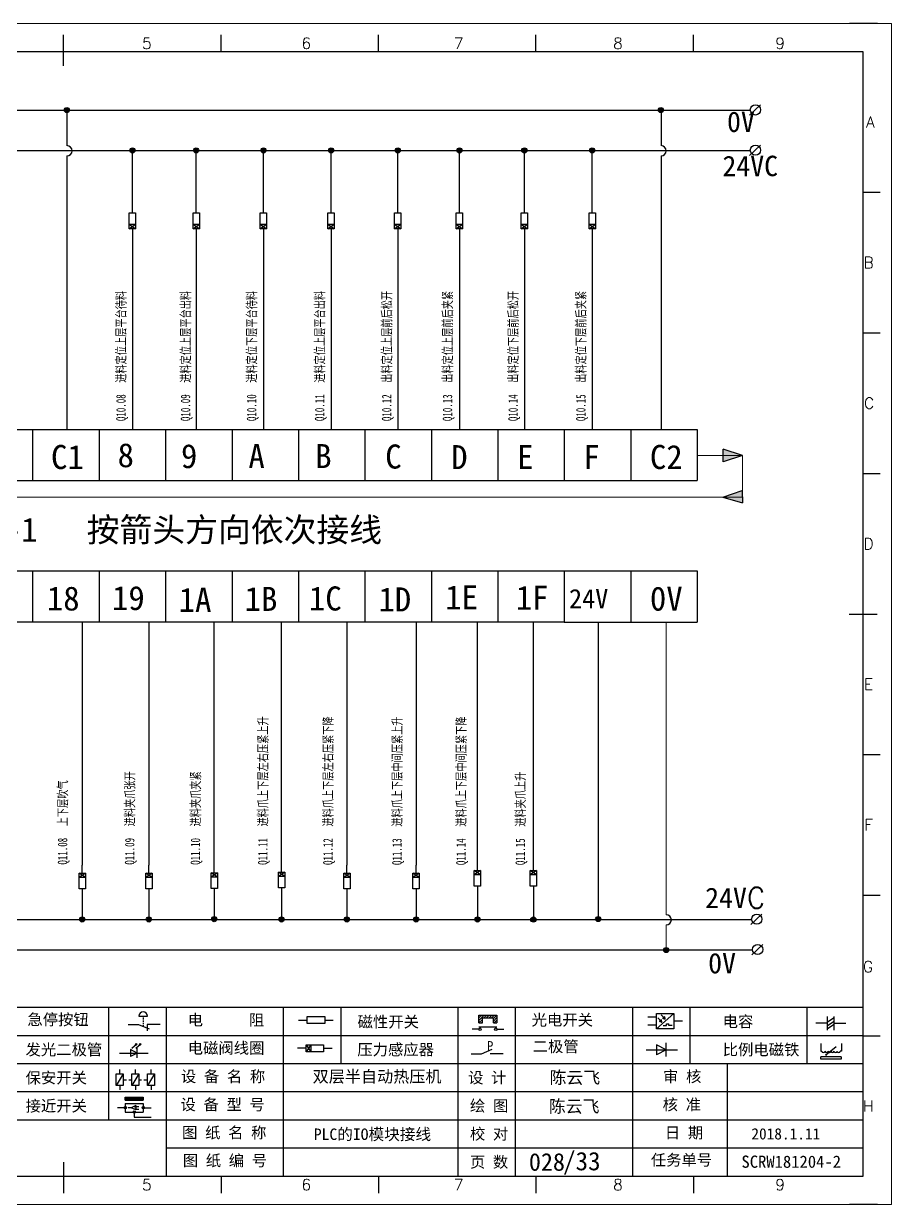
# Model space of a CAD drawing. Extents: x 38255 to 47052, y -6758 to -3353.
# Drawn here: x 39302.5 to 39472.2, y -5659.3 to -5428.3 of the extents above; entities that cross this region are included whole.
import ezdxf
from ezdxf.enums import TextEntityAlignment as Align

# ---------------------------------------------------------------- set-up
doc = ezdxf.new("R2010")
doc.units = 0
doc.header["$MEASUREMENT"] = 0
doc.layers.add('AE_BOR', color=1, linetype='Continuous')
doc.layers.add('电气图内容', color=7, linetype='Continuous')
doc.layers.add('frame', color=7, linetype='Continuous', lineweight=15)
doc.styles.add('WD', font='romans.shx', dxfattribs={"bigfont": 'gbcbig.shx'})
doc.styles.add('宋', font='', dxfattribs={"width": 0.7})
doc.styles.add('工程字', font='')
doc.styles.add('样式 0', font='')
doc.styles.add('汉字', font='')
doc.styles.get('宋').set_extended_font_data('SimSun')
doc.styles.get('工程字').set_extended_font_data('SimSun')
doc.styles.get('样式 0').set_extended_font_data('KaiTi_GB2312')
doc.styles.get('汉字').set_extended_font_data('新宋体')

# ---------------------------------------------------------------- blocks, each defined once
blk = doc.blocks.new('电磁阀线圈')
at = {"linetype": 'ByBlock'}
for p, q in [((-1854.61, -796.54), (-1856.17, -796.54)), ((-1854.61, -795.92), (-1853.75, -797.16)), ((-1853.75, -795.92), (-1854.61, -797.16)), ((-1853.75, -795.92), (-1853.75, -797.16)), ((-1851.53, -796.54), (-1849.97, -796.54))]:
    blk.add_line(p, q, dxfattribs=at)
blk.add_lwpolyline([(-1854.61, -795.92), (-1851.53, -795.92), (-1851.53, -797.16), (-1854.61, -797.16)], close=True, dxfattribs=at)
blk = doc.blocks.new('磁性开关')
at = {"linetype": 'ByBlock'}
h = blk.add_hatch(dxfattribs=at)
h.set_pattern_fill('ANSI31', color=256, scale=0.1, style=0)
h.set_pattern_definition([(45, (0, 0), (-0.224506403, 0.224506403), [])])
h.paths.add_polyline_path([(-1910.88, -776.69), (-1910.88, -775.29), (-1907.69, -775.29), (-1907.69, -776.69), (-1908.31, -776.69), (-1908.31, -775.79), (-1910.25, -775.79), (-1910.25, -776.69)])
for p, q in [((-1910.88, -776.69), (-1910.88, -775.29)), ((-1910.88, -775.29), (-1907.69, -775.29)), ((-1910.88, -776.69), (-1910.25, -776.69)), ((-1910.25, -776.69), (-1910.25, -775.79)), ((-1910.25, -775.79), (-1908.31, -775.79)), ((-1908.31, -776.69), (-1908.31, -775.79)), ((-1908.31, -776.69), (-1907.69, -776.69)), ((-1907.69, -775.29), (-1907.69, -776.69)), ((-1910.91, -777.81), (-1912.09, -777.81)), ((-1910.88, -777.39), (-1907.69, -777.39)), ((-1907.66, -777.81), (-1906.48, -777.81))]:
    blk.add_line(p, q, dxfattribs=at)
for centre in [(-1910.68, -777.81), (-1907.88, -777.81)]:
    blk.add_circle(centre, 0.225, dxfattribs=at)
blk = doc.blocks.new('光电开关')
at = {"linetype": 'ByBlock'}
h = blk.add_hatch(dxfattribs=at)
h.set_pattern_fill('ANSI31', color=256, scale=0.01, style=0)
h.set_pattern_definition([(45, (0.172267, 0), (-0.0224506403, 0.0224506403), [])])
h.paths.add_polyline_path([(-1882.44, -776.34), (-1882.5, -775.91), (-1882.68, -776.07)])
h.paths.add_polyline_path([(-1882.86, -776.23), (-1882.44, -776.34), (-1882.68, -776.07)])
h.paths.add_polyline_path([(-1883.05, -776.88), (-1883.11, -776.45), (-1883.29, -776.61)])
h.paths.add_polyline_path([(-1883.47, -776.77), (-1883.05, -776.88), (-1883.29, -776.61)])
for p, q in [((-1884.01, -775.96), (-1885.56, -775.96)), ((-1880.91, -775.3), (-1884.01, -778.05)), ((-1883.75, -776.09), (-1883.05, -776.88)), ((-1883.11, -776.45), (-1883.47, -776.77)), ((-1883.05, -776.88), (-1883.47, -776.77)), ((-1883.14, -775.55), (-1882.44, -776.34)), ((-1883.05, -776.88), (-1883.11, -776.45)), ((-1882.5, -775.91), (-1882.86, -776.23)), ((-1882.44, -776.34), (-1882.86, -776.23)), ((-1882.44, -776.34), (-1882.5, -775.91)), ((-1879.37, -776.67), (-1880.91, -776.67)), ((-1884.01, -777.39), (-1885.56, -777.39)), ((-1882.78, -777.47), (-1882.23, -777.47)), ((-1882.23, -777.47), (-1882.23, -777.14)), ((-1882.23, -777.14), (-1881.78, -777.14)), ((-1881.78, -777.47), (-1881.78, -777.14)), ((-1881.23, -777.47), (-1881.78, -777.47))]:
    blk.add_line(p, q, dxfattribs=at)
blk.add_lwpolyline([(-1884.01, -775.3), (-1880.91, -775.3), (-1880.91, -778.05), (-1884.01, -778.05)], close=True, dxfattribs=at)
blk = doc.blocks.new('压力感应器')
at = {"linetype": 'ByBlock'}
for p, q in [((-1815.59, -777.73), (-1813.71, -776.93)), ((-1817.44, -777.73), (-1815.59, -777.73)), ((-1811.78, -777.73), (-1814.05, -777.73))]:
    blk.add_line(p, q, dxfattribs=at)
at = {"linetype": 'ByBlock', "insert": (-1814.65, -775.48), "char_height": 1.68, "width": 1.2242, "attachment_point": 1}
blk.add_mtext('{\\fNSimSun|b0|i0|c134|p49;P}', dxfattribs=at)
blk = doc.blocks.new('二极管')
at = {"linetype": 'ByBlock'}
for p, q in [((-1787.52, -776.77), (-1781.92, -776.77)), ((-1783.97, -776.77), (-1785.69, -775.9)), ((-1785.69, -775.9), (-1785.69, -777.65)), ((-1783.97, -776.77), (-1785.69, -777.65)), ((-1783.97, -777.99), (-1783.97, -775.56))]:
    blk.add_line(p, q, dxfattribs=at)
blk = doc.blocks.new('电容')
at = {"linetype": 'ByBlock'}
for p, q in [((-1756.08, -782.99), (-1756.08, -780.56)), ((-1754.86, -780.79), (-1756.08, -781.55)), ((-1754.86, -782.99), (-1754.86, -780.56)), ((-1756.08, -781.77), (-1758.13, -781.77)), ((-1754.86, -781.44), (-1756.08, -782.2)), ((-1754.86, -781.99), (-1756.08, -782.75)), ((-1754.86, -781.77), (-1752.81, -781.77))]:
    blk.add_line(p, q, dxfattribs=at)
blk = doc.blocks.new('发光二极管')
at = {"linetype": 'ByBlock'}
for p, q in [((-1755.78, -785.92), (-1754.89, -785.14)), ((-1754.89, -785.14), (-1755.2, -785.22)), ((-1755.2, -785.22), (-1755.01, -785.43)), ((-1755.08, -785.92), (-1754.18, -785.14)), ((-1754.89, -785.14), (-1755.01, -785.43)), ((-1754.18, -785.14), (-1754.49, -785.22)), ((-1754.49, -785.22), (-1754.31, -785.43)), ((-1754.18, -785.14), (-1754.31, -785.43)), ((-1758.01, -786.77), (-1752.89, -786.77)), ((-1754.84, -786.77), (-1756.04, -786.16)), ((-1756.04, -786.16), (-1756.04, -787.39)), ((-1754.84, -786.77), (-1756.04, -787.39)), ((-1754.84, -787.63), (-1754.84, -785.92))]:
    blk.add_line(p, q, dxfattribs=at)
blk = doc.blocks.new('比例电磁阀')
at = {"linetype": 'ByBlock'}
for p, q in [((-1757.26, -775.38), (-1757.26, -776.71)), ((-1757.26, -776.71), (-1757.05, -776.71)), ((-1754.5, -775.98), (-1756.35, -777.44)), ((-1753.58, -776.71), (-1753.8, -776.71)), ((-1753.58, -775.38), (-1753.58, -776.71)), ((-1753.6, -777.73), (-1757.25, -777.73)), ((-1757.25, -778.13), (-1757.25, -777.73)), ((-1753.6, -778.13), (-1757.25, -778.13)), ((-1756.35, -777.44), (-1756.25, -777.25)), ((-1756.35, -777.44), (-1756.15, -777.38)), ((-1756.15, -777.38), (-1756.25, -777.25)), ((-1753.6, -777.73), (-1753.6, -778.13))]:
    blk.add_line(p, q, dxfattribs=at)
for centre in [(-1756.78, -776.71), (-1756.24, -776.71), (-1755.7, -776.71), (-1755.15, -776.71), (-1754.61, -776.71), (-1754.07, -776.71)]:
    blk.add_arc(centre, 0.271, 180, 0, dxfattribs=at)
blk = doc.blocks.new('保安开关')
at = {"linetype": 'ByBlock'}
for p, q in [((-1757.33, -790.79), (-1758.6, -792.81)), ((-1757.96, -790.79), (-1757.96, -789.97)), ((-1754.54, -790.79), (-1755.81, -792.81)), ((-1755.17, -790.79), (-1755.17, -789.97)), ((-1751.75, -790.79), (-1753.02, -792.81)), ((-1752.39, -790.79), (-1752.39, -789.97)), ((-1757.96, -792.81), (-1757.96, -793.62)), ((-1757.33, -791.8), (-1756.72, -791.8)), ((-1756.35, -791.8), (-1755.89, -791.8)), ((-1755.17, -792.81), (-1755.17, -793.62)), ((-1754.52, -791.8), (-1754.06, -791.8)), ((-1753.69, -791.8), (-1753.08, -791.8)), ((-1752.39, -792.81), (-1752.39, -793.62))]:
    blk.add_line(p, q, dxfattribs=at)
for points in [[(-1758.6, -790.79), (-1757.33, -790.79), (-1757.33, -792.81), (-1758.6, -792.81)], [(-1755.81, -790.79), (-1754.54, -790.79), (-1754.54, -792.81), (-1755.81, -792.81)], [(-1753.02, -790.79), (-1751.75, -790.79), (-1751.75, -792.81), (-1753.02, -792.81)]]:
    blk.add_lwpolyline(points, close=True, dxfattribs=at)
blk = doc.blocks.new('接近开关')
at = {"linetype": 'ByBlock'}
h = blk.add_hatch(dxfattribs=at)
h.set_pattern_fill('ANSI31', color=256, scale=0.01, style=0)
h.set_pattern_definition([(45, (-89.131516, -30.795668), (-0.0224506403, 0.0224506403), [])])
h.paths.add_polyline_path([(-1516.96, -1123.35), (-1516.96, -1122.85), (-1513.76, -1122.85), (-1513.76, -1123.35)])
for p, q in [((-1516.96, -1123.35), (-1516.96, -1122.85)), ((-1516.96, -1122.85), (-1513.76, -1122.85)), ((-1516.96, -1123.35), (-1513.76, -1123.35)), ((-1513.76, -1122.85), (-1513.76, -1123.35)), ((-1517.18, -1124.71), (-1518.36, -1124.71)), ((-1516.96, -1123.95), (-1513.76, -1123.95)), ((-1516.96, -1123.95), (-1516.96, -1125.47)), ((-1516.96, -1125.47), (-1513.76, -1125.47)), ((-1515.91, -1124.71), (-1516.45, -1124.71)), ((-1515.11, -1124.31), (-1515.91, -1124.71)), ((-1515.11, -1125.11), (-1515.91, -1124.71)), ((-1515.33, -1124.53), (-1515.17, -1124.53)), ((-1515.33, -1124.88), (-1515.17, -1124.88)), ((-1515.25, -1124.45), (-1515.25, -1124.61)), ((-1515.11, -1124.31), (-1515.11, -1125.11)), ((-1515.11, -1124.48), (-1514.58, -1124.48)), ((-1515.11, -1124.94), (-1514.58, -1124.94)), ((-1513.76, -1123.95), (-1513.76, -1125.47)), ((-1513.54, -1124.71), (-1512.36, -1124.71)), ((-1515.36, -1125.69), (-1515.36, -1126.36)), ((-1515.36, -1126.36), (-1512.36, -1126.36))]:
    blk.add_line(p, q, dxfattribs=at)
for centre in [(-1516.96, -1124.71), (-1515.36, -1125.47), (-1513.76, -1124.71)]:
    blk.add_circle(centre, 0.225, dxfattribs=at)
blk = doc.blocks.new('电阻')
at = {"linetype": 'ByBlock'}
for p, q in [((-3.09, 0), (-1.57, 0)), ((1.57, 0), (3.09, 0))]:
    blk.add_line(p, q, dxfattribs=at)
blk.add_lwpolyline([(-1.57, 0.63), (1.57, 0.63), (1.57, -0.63), (-1.57, -0.63)], close=True, dxfattribs=at)
blk = doc.blocks.new('急停按钮')
at = {"linetype": 'ByBlock'}
for p, q in [((-1.86, 0), (0, 0)), ((0, 0), (1.88, -0.81)), ((0.06, 1.45), (1.61, 1.45)), ((0.83, 1.45), (0.83, 1.24)), ((0.83, 1.07), (0.83, 0.85)), ((0.83, 0.68), (0.83, 0.47)), ((0.83, 0.29), (0.83, 0.08)), ((3.81, 0), (1.54, 0)), ((1.54, 0), (1.54, -1.15)), ((0.83, -0.09), (0.83, -0.24))]:
    blk.add_line(p, q, dxfattribs=at)
blk.add_arc((0.83, 1.45), 0.774, 0, 180)
blk = doc.blocks.new('电控横A4')
for p, q in [((292, -5), (5, -5)), ((292, -205), (292, -5)), ((10.03, -205), (289.53, -205)), ((130.8, -205), (190.75, -205)), ((190.75, -205), (259.54, -205))]:
    blk.add_line(p, q)
at = {"linetype": 'ByBlock'}
for p, q in [((292, -175), (5, -175)), ((292, -180), (5, -180)), ((292, -185), (5, -185)), ((292, -190), (5, -190)), ((292, -195), (5, -195)), ((292, -200), (168.03, -200))]:
    blk.add_line(p, q, dxfattribs=at)
at = {"color": 0, "lineweight": -2}
for p, q in [((157.79, -175), (157.79, -195)), ((168.03, -175), (168.03, -204.92)), ((188.84, -175), (188.84, -185)), ((199.08, -175), (199.08, -185)), ((219.89, -175), (219.89, -185)), ((230.12, -175), (230.12, -185)), ((250.93, -175), (250.93, -185)), ((261.17, -175), (261.17, -185)), ((281.98, -175), (281.98, -185)), ((188.84, -185), (188.84, -204.92)), ((219.89, -185), (219.89, -205)), ((230.12, -185), (230.12, -205)), ((250.93, -185), (250.93, -205)), ((267.79, -185), (267.79, -205))]:
    blk.add_line(p, q, dxfattribs=at)
at = {"color": 0, "ltscale": 2}
for p, q in [((292, -205), (292, -183.55)), ((259.54, -205), (289.53, -205)), ((259.54, -205), (292, -205))]:
    blk.add_line(p, q, dxfattribs=at)
at = {"layer": 'AE_BOR', "color": 1, "lineweight": 15}
for p, q in [((0, 0), (297, 0)), ((297, 0), (297, -210)), ((297, -210), (0, -210))]:
    blk.add_line(p, q, dxfattribs=at)
at = {"layer": 'AE_BOR'}
for p, q in [((149.78, -5), (149.78, -2)), ((177.78, -5), (177.78, -2)), ((205.78, -5), (205.78, -2)), ((233.78, -5), (233.78, -2)), ((261.78, -5), (261.78, -2)), ((292, -30), (295, -30)), ((292, -55), (295, -55)), ((292, -80), (295, -80)), ((292, -130), (295, -130)), ((292, -155), (295, -155)), ((292, -180), (295, -180)), ((149.78, -205), (149.78, -208)), ((177.78, -205), (177.78, -208)), ((205.78, -205), (205.78, -208)), ((233.78, -205), (233.78, -208)), ((261.78, -205), (261.78, -208))]:
    blk.add_line(p, q, dxfattribs=at)
at = {"layer": 'AE_BOR', "lineweight": 30}
for p, q in [((294.53, 0), (289.53, 0)), ((294.53, -210), (289.53, -210))]:
    blk.add_line(p, q, dxfattribs=at)
at = {"layer": 'AE_BOR', "color": 2, "lineweight": 30}
for p, q in [((149.78, -7.5), (149.78, -2.5)), ((289.5, -105), (294.5, -105)), ((149.78, -202.5), (149.78, -207.5)), ((149.78, -205), (149.78, -207.5))]:
    blk.add_line(p, q, dxfattribs=at)
for name, p in [('急停按钮', (163.12, -177.98)), ('电阻', (194.66, -177.22))]:
    blk.add_blockref(name, p)
at = {"linetype": 'ByBlock'}
for name, p in [('磁性开关', (2134.53, 598.96)), ('光电开关', (2139.22, 599.27)), ('电容', (2041.69, 603.98)), ('发光二极管', (1917.72, 603.69)), ('电磁阀线圈', (2047.53, 614.3)), ('压力感应器', (2039.72, 594.52)), ('二极管', (2040.91, 594.27)), ('比例电磁阀', (2041.69, 593.98)), ('保安开关', (1917.72, 603.98)), ('接近开关', (1677.72, 931.9))]:
    blk.add_blockref(name, p, dxfattribs=at)
at = {"char_height": 2, "attachment_point": 1, "style": '汉字'}
for s, insert in [('{\\fKaiTi_GB2312|b0|i0|c134|p49;急停按钮}', (143.35, -176.12)), ('{\\fKaiTi_GB2312|b0|i0|c134|p49;电      阻}', (171.86, -176.19)), ('{\\fKaiTi_GB2312|b0|i0|c134|p49;磁性开关}', (202.07, -176.53)), ('{\\fKaiTi_GB2312|b0|i0|c134|p49;光电开关}', (233.02, -176.19)), ('{\\fKaiTi_GB2312|b0|i0|c134|p49;电容}', (267, -176.48)), ('{\\fKaiTi_GB2312|b0|i0|c134|p49;发光二极管}', (143.02, -181.48)), ('{\\fKaiTi_GB2312|b0|i0|c134|p49;电磁阀线圈}', (171.86, -181.19)), ('{\\fKaiTi_GB2312|b0|i0|c134|p49;压力感应器}', (202.02, -181.47)), ('{\\fKaiTi_GB2312|b0|i0|c134|p49;二极管}', (233.2, -180.91)), ('{\\fKaiTi_GB2312|b0|i0|c134|p49;比例电磁铁}', (267, -181.48)), ('{\\fKaiTi_GB2312|b0|i0|c134|p49;保安开关}', (143.02, -186.48)), ('{\\fKaiTi_GB2312|b0|i0|c134|p0;设 备 名 称}', (170.65, -186.24)), ('{\\fKaiTi_GB2312|b0|i0|c134|p0;设 计}', (221.72, -186.46)), ('{\\fKaiTi_GB2312|b0|i0|c134|p0;审 核}', (256.39, -186.25)), ('{\\fKaiTi_GB2312|b0|i0|c134|p0;设 备 型 号}', (170.58, -191.24)), ('{\\fKaiTi_GB2312|b0|i0|c134|p0;核 准}', (256.32, -191.25)), ('{\\fKaiTi_GB2312|b0|i0|c134|p49;接近开关}', (143.02, -191.48)), ('{\\fKaiTi_GB2312|b0|i0|c134|p0;绘 图}', (222.05, -191.46)), ('{\\fKaiTi_GB2312|b0|i0|c134|p0;图 纸 名 称}', (170.86, -196.24)), ('{\\fKaiTi_GB2312|b0|i0|c134|p0;校 对}', (222.05, -196.46)), ('{\\fKaiTi_GB2312|b0|i0|c134|p0;日 期}', (256.72, -196.25)), ('{\\fKaiTi_GB2312|b0|i0|c134|p0;图 纸 编 号}', (170.98, -201.2)), ('{\\fKaiTi_GB2312|b0|i0|c134|p0;页 数}', (222.05, -201.46)), ('{\\fKaiTi_GB2312|b0|i0|c134|p0;任务单号}', (254.22, -201.1))]:
    blk.add_mtext(s, dxfattribs=dict(at, insert=insert))
at = {"attachment_point": 1}
for s, insert, char_height, width in [('{\\fSimSun|b0|i0|c134|p2;双层半自动热压机}', (194.08, -186.2), 2.1, 34.3007), ('{\\fKaiTi_GB2312|b0|i0|c134|p49;陈云飞', (236.21, -186.34), 2.2, 21.4865), ('{\\fKaiTi_GB2312|b0|i0|c134|p49;陈云飞}', (236.08, -191.47), 2.2, 20.0113), ('{\\fKaiTi_GB2312|b0|i0|c134|p49;2018.1.11}', (272.1, -196.45), 2, 60.2542)]:
    blk.add_mtext(s, dxfattribs=dict(at, insert=insert, char_height=char_height, width=width))
at = {"layer": 'AE_BOR', "style": 'WD'}
for s, p in [('5', (164.59, -4.5)), ('6', (192.94, -4.5)), ('7', (220.04, -4.5)), ('8', (248.37, -4.5)), ('9', (277.23, -4.5)), ('5', (164.59, -207.5)), ('6', (192.94, -207.5)), ('7', (220.04, -207.5)), ('8', (248.37, -207.5)), ('9', (277.23, -207.5))]:
    blk.add_text(s, height=2, dxfattribs=at).set_placement(p, align=Align.CENTER)
for s, p in [('A', (294.03, -17.5)), ('B', (293.84, -42.5)), ('C', (293.93, -67.5)), ('D', (293.84, -92.5)), ('E', (293.74, -117.5)), ('F', (293.74, -142.5)), ('F', (293.74, -142.5)), ('G', (293.74, -167.72)), ('H', (293.84, -192.5))]:
    blk.add_text(s, height=2, dxfattribs=at).set_placement(p, align=Align.MIDDLE_RIGHT)
at = {"layer": 'frame', "lineweight": 0, "insert": (236.38, -200.67), "char_height": 3.271, "width": 42.6764, "attachment_point": 1, "style": '样式 0'}
blk.add_mtext(' /33', dxfattribs=at)
at = {"layer": '电气图内容', "color": 7, "insert": (270.63, -201.32), "char_height": 2.3665, "attachment_point": 1}
blk.add_mtext('\\pxi-0.125,sm1,ql;{\\f宋体|b0|i0|c134|p2;\\H0.916667x;\\C256;SCRW181204-2^I^I^I', dxfattribs=at)

msp = doc.modelspace()

# ---------------------------------------------------------------- hatches: boundary and pattern name
at = {"lineweight": -2}
h = msp.add_hatch(color=0, dxfattribs=at)
edge = h.paths.add_edge_path()
edge.add_arc((39310.946, -5445.197), 0.5, 0, 360)
h = msp.add_hatch(color=0, dxfattribs=at)
edge = h.paths.add_edge_path()
edge.add_arc((39427.155, -5445.197), 0.5, 0, 360)
h = msp.add_hatch(color=0, dxfattribs=at)
edge = h.paths.add_edge_path()
edge.add_arc((39323.755, -5453.085), 0.5, 0, 360)
h = msp.add_hatch(color=0, dxfattribs=at)
edge = h.paths.add_edge_path()
edge.add_arc((39336.23, -5453.085), 0.5, 0, 360)
h = msp.add_hatch(color=0, dxfattribs=at)
edge = h.paths.add_edge_path()
edge.add_arc((39349.395, -5453.085), 0.5, 0, 360)
h = msp.add_hatch(color=0, dxfattribs=at)
edge = h.paths.add_edge_path()
edge.add_arc((39362.622, -5453.085), 0.5, 0, 360)
h = msp.add_hatch(color=0, dxfattribs=at)
edge = h.paths.add_edge_path()
edge.add_arc((39375.661, -5453.085), 0.5, 0, 360)
h = msp.add_hatch(color=0, dxfattribs=at)
edge = h.paths.add_edge_path()
edge.add_arc((39387.714, -5453.085), 0.5, 0, 360)
h = msp.add_hatch(color=0, dxfattribs=at)
edge = h.paths.add_edge_path()
edge.add_arc((39400.428, -5453.085), 0.5, 0, 360)
h = msp.add_hatch(color=0, dxfattribs=at)
edge = h.paths.add_edge_path()
edge.add_arc((39413.711, -5453.085), 0.5, 0, 360)
for points in [[(39439.312, -5513.987), (39439.312, -5511.538), (39443.132, -5512.762)], [(39439.257, -5520.93), (39443.105, -5522.062), (39443.047, -5519.614)]]:
    msp.add_hatch(color=256).paths.add_polyline_path(points)
h = msp.add_hatch(color=0, dxfattribs=at)
edge = h.paths.add_edge_path()
edge.add_arc((39313.945, -5603.545), 0.5, 0, 360)
h = msp.add_hatch(color=0, dxfattribs=at)
edge = h.paths.add_edge_path()
edge.add_arc((39326.969, -5603.545), 0.5, 0, 360)
h = msp.add_hatch(color=0, dxfattribs=at)
edge = h.paths.add_edge_path()
edge.add_arc((39339.763, -5603.478), 0.5, 0, 360)
h = msp.add_hatch(color=0, dxfattribs=at)
edge = h.paths.add_edge_path()
edge.add_arc((39352.948, -5603.545), 0.5, 0, 360)
h = msp.add_hatch(color=0, dxfattribs=at)
edge = h.paths.add_edge_path()
edge.add_arc((39365.715, -5603.545), 0.5, 0, 360)
h = msp.add_hatch(color=0, dxfattribs=at)
edge = h.paths.add_edge_path()
edge.add_arc((39379.254, -5603.545), 0.5, 0, 360)
h = msp.add_hatch(color=0, dxfattribs=at)
edge = h.paths.add_edge_path()
edge.add_arc((39391.246, -5603.545), 0.5, 0, 360)
h = msp.add_hatch(color=0, dxfattribs=at)
edge = h.paths.add_edge_path()
edge.add_arc((39402.187, -5603.563), 0.5, 0, 360)
h = msp.add_hatch(color=0, dxfattribs=at)
edge = h.paths.add_edge_path()
edge.add_arc((39414.875, -5603.473), 0.5, 0, 360)
h = msp.add_hatch(color=0, dxfattribs=at)
edge = h.paths.add_edge_path()
edge.add_arc((39428.199, -5609.523), 0.5, 0, 360)

# ---------------------------------------------------------------- linework, layer by layer
at = {"color": 0, "lineweight": -2}
for p, q in [((39444.499, -5446.215), (39446.626, -5444.198)), ((39168.127, -5445.208), (39444.627, -5445.208)), ((39310.952, -5445.208), (39310.952, -5452.156)), ((39427.163, -5445.208), (39427.163, -5452.156)), ((39168.127, -5453.08), (39365.715, -5453.08)), ((39323.755, -5465.255), (39323.755, -5453.085)), ((39336.23, -5465.255), (39336.23, -5453.085)), ((39349.395, -5465.255), (39349.395, -5453.085)), ((39362.622, -5465.255), (39362.622, -5453.085)), ((39365.715, -5453.08), (39444.627, -5453.08)), ((39375.661, -5465.255), (39375.661, -5453.085)), ((39387.714, -5465.255), (39387.714, -5453.085)), ((39400.428, -5465.255), (39400.428, -5453.085)), ((39413.711, -5465.255), (39413.711, -5453.085)), ((39444.499, -5454.087), (39446.626, -5452.07)), ((39310.952, -5454.156), (39310.952, -5507.635)), ((39427.163, -5454.156), (39427.163, -5507.658)), ((39323.755, -5469.961), (39323.755, -5507.662)), ((39336.23, -5469.961), (39336.23, -5507.662)), ((39349.395, -5469.961), (39349.395, -5507.662)), ((39362.622, -5469.961), (39362.622, -5507.662)), ((39375.661, -5469.961), (39375.661, -5507.662)), ((39387.714, -5469.961), (39387.714, -5507.662)), ((39400.428, -5469.961), (39400.428, -5507.662)), ((39413.711, -5469.961), (39413.711, -5507.662)), ((39304.238, -5507.662), (39304.238, -5517.662)), ((39317.238, -5507.662), (39317.238, -5517.662)), ((39330.238, -5507.662), (39330.238, -5517.662)), ((39343.238, -5507.662), (39343.238, -5517.662)), ((39356.238, -5507.662), (39356.238, -5517.662)), ((39369.238, -5507.662), (39369.238, -5517.662)), ((39382.238, -5507.662), (39382.238, -5517.662)), ((39395.238, -5507.662), (39395.238, -5517.662)), ((39408.238, -5507.662), (39408.238, -5517.662)), ((39408.238, -5507.662), (39421.238, -5507.662)), ((39421.238, -5507.662), (39421.238, -5517.662)), ((39421.238, -5507.662), (39434.238, -5507.662)), ((39421.238, -5507.662), (39421.238, -5517.662)), ((39434.238, -5507.662), (39434.238, -5517.662)), ((39187.238, -5517.662), (39408.238, -5517.662)), ((39408.238, -5517.662), (39421.238, -5517.662)), ((39421.238, -5517.662), (39434.238, -5517.662)), ((39187.238, -5535.366), (39408.238, -5535.366)), ((39304.238, -5535.366), (39304.238, -5545.366)), ((39317.238, -5535.366), (39317.238, -5545.366)), ((39330.238, -5535.366), (39330.238, -5545.366)), ((39343.238, -5535.366), (39343.238, -5545.366)), ((39356.238, -5535.366), (39356.238, -5545.366)), ((39369.238, -5535.366), (39369.238, -5545.366)), ((39382.238, -5535.366), (39382.238, -5545.366)), ((39395.238, -5535.366), (39395.238, -5545.366)), ((39408.238, -5535.366), (39421.238, -5535.366)), ((39408.238, -5535.366), (39408.238, -5545.366)), ((39421.238, -5535.366), (39421.238, -5545.366)), ((39421.238, -5535.366), (39421.238, -5545.366)), ((39421.238, -5535.366), (39434.238, -5535.366)), ((39434.238, -5535.366), (39434.238, -5545.366)), ((39313.945, -5545.366), (39313.945, -5592.911)), ((39326.969, -5545.366), (39326.969, -5592.911)), ((39365.715, -5545.366), (39365.715, -5592.911)), ((39379.254, -5545.366), (39379.254, -5592.911)), ((39408.238, -5545.366), (39421.238, -5545.366)), ((39414.875, -5545.366), (39414.875, -5603.473)), ((39421.238, -5545.366), (39434.238, -5545.366)), ((39313.945, -5599.107), (39313.945, -5603.545)), ((39326.969, -5599.107), (39326.969, -5603.545)), ((39339.763, -5599.039), (39339.763, -5603.545)), ((39352.948, -5598.935), (39352.948, -5603.545)), ((39365.715, -5599.107), (39365.715, -5603.545)), ((39379.254, -5599.107), (39379.254, -5603.545)), ((39391.244, -5598.607), (39391.242, -5603.545)), ((39402.201, -5598.607), (39402.2, -5603.545)), ((39168.15, -5603.545), (39444.891, -5603.545)), ((39444.762, -5604.532), (39446.889, -5602.514)), ((39444.945, -5610.469), (39447.072, -5608.451)), ((39167.61, -5609.517), (39445.076, -5609.517))]:
    msp.add_line(p, q, dxfattribs=at)
for p, q in [((39439.312, -5513.987), (39439.312, -5511.538)), ((39443.132, -5512.762), (39439.312, -5511.538)), ((39443.132, -5512.762), (39439.312, -5513.987)), ((39439.257, -5520.93), (39443.047, -5519.614)), ((39443.047, -5519.614), (39443.105, -5522.062)), ((39439.257, -5520.93), (39443.105, -5522.062)), ((39339.763, -5592.843), (39339.763, -5545.36)), ((39352.948, -5592.739), (39352.948, -5545.36)), ((39391.244, -5592.411), (39391.244, -5545.36)), ((39402.201, -5592.411), (39402.201, -5545.36))]:
    msp.add_line(p, q)
for points in [[(39187.238, -5517.662), (39187.238, -5507.662), (39408.238, -5507.662), (39408.238, -5517.662)], [(39408.238, -5535.366), (39408.238, -5545.366), (39187.238, -5545.366), (39187.238, -5535.366)]]:
    msp.add_lwpolyline(points, dxfattribs=at)
for centre, radius in [((39445.626, -5445.165), 1), ((39310.946, -5445.197), 0.5), ((39427.155, -5445.197), 0.5), ((39323.755, -5453.085), 0.5), ((39336.23, -5453.085), 0.5), ((39349.395, -5453.085), 0.5), ((39362.622, -5453.085), 0.5), ((39375.661, -5453.085), 0.5), ((39387.714, -5453.085), 0.5), ((39400.428, -5453.085), 0.5), ((39413.711, -5453.085), 0.5), ((39445.626, -5453.038), 1), ((39313.945, -5603.545), 0.5), ((39326.969, -5603.545), 0.5), ((39339.763, -5603.478), 0.5), ((39352.948, -5603.545), 0.5), ((39365.715, -5603.545), 0.5), ((39379.254, -5603.545), 0.5), ((39391.246, -5603.545), 0.5), ((39402.187, -5603.563), 0.5), ((39414.875, -5603.473), 0.5), ((39445.889, -5603.482), 1), ((39446.072, -5609.419), 1), ((39428.199, -5609.523), 0.5)]:
    msp.add_circle(centre, radius, dxfattribs=at)
for centre in [(39310.952, -5453.156), (39427.163, -5453.156), (39428.192, -5603.622)]:
    msp.add_arc(centre, 1, 270, 90, dxfattribs=at)
at = {"layer": 'frame', "lineweight": 0}
for p, q in [((39434.238, -5512.746), (39443.1, -5512.746)), ((39443.1, -5512.746), (39443.1, -5520.93)), ((39417.1, -5520.93), (39182.05, -5520.93)), ((39443.1, -5520.93), (39417.141, -5520.93)), ((39428.192, -5545.366), (39428.192, -5602.622)), ((39428.192, -5604.622), (39428.192, -5609.517))]:
    msp.add_line(p, q, dxfattribs=at)

# ---------------------------------------------------------------- block references
at = {"xscale": 1.1, "yscale": 1.1, "zscale": 1.1}
msp.add_blockref('电控横A4', (39145.53, -5428.284), dxfattribs=at)
at = {"linetype": 'ByBlock'}
for p, rotation in [((38527.216, -3613.791), 89.99999999999999), ((38539.691, -3613.791), 89.99999999999999), ((38552.856, -3613.791), 89.99999999999999), ((38566.083, -3613.791), 89.99999999999999), ((38579.123, -3613.791), 89.99999999999999), ((38591.175, -3613.791), 89.99999999999999), ((38603.889, -3613.791), 89.99999999999999), ((38617.173, -3613.791), 89.99999999999999), ((40187.783, -7448.581), 269.9999999999999), ((40198.74, -7448.581), 269.9999999999999), ((40110.484, -7449.081), 269.9999999999999), ((40123.508, -7449.081), 269.9999999999999), ((40136.302, -7449.014), 269.9999999999999), ((40149.486, -7448.91), 269.9999999999999), ((40162.254, -7449.081), 269.9999999999999), ((40175.793, -7449.081), 269.9999999999999)]:
    msp.add_blockref('电磁阀线圈', p, dxfattribs=dict(at, rotation=rotation))

# ---------------------------------------------------------------- texts
at = {"color": 0, "lineweight": -2}
for s, height, p in [('F', 4.706, (39411.995, -5515.419)), ('C2', 4.7064, (39424.995, -5515.419)), ('24V', 3.7652, (39409.165, -5542.654)), ('0V', 4.7064, (39424.995, -5543.123))]:
    msp.add_text(s, height=height, dxfattribs=at).set_placement(p)
at = {"color": 0, "lineweight": -2, "attachment_point": 1}
for s, insert, char_height, width in [('0V', (39440.076, -5445.488), 4, 14.27309), ('24VC', (39439.175, -5454.133), 4, 14.27309), ('C1', (39307.832, -5510.714), 4.7064, 7.20347), ('8', (39320.854, -5510.36), 4.706, 7.20347), ('9', (39333.257, -5510.537), 4.706, 7.20347), ('A', (39346.45, -5510.537), 4.706, 7.20347), ('B', (39359.525, -5510.537), 4.706, 7.20347), ('C', (39373.213, -5510.626), 4.706, 7.20347), ('D', (39386.112, -5510.741), 4.706, 7.20347), ('E', (39398.995, -5510.713), 4.706, 7.20347), ('18', (39307.023, -5538.392), 4.7064, 7.20347), ('19', (39319.767, -5538.304), 4.7064, 7.20347), ('1A', (39332.808, -5538.658), 4.7064, 7.20347), ('1B', (39345.719, -5538.481), 4.7064, 7.20347), ('1C', (39358.289, -5538.392), 4.7064, 7.20347), ('1D', (39371.876, -5538.583), 4.7064, 7.20347), ('1E', (39384.954, -5538.165), 4.7064, 7.20347), ('1F', (39398.748, -5538.253), 4.7064, 7.20347), ('24V{\\Ftxt.shx|c1;C}', (39435.798, -5597.312), 4, 14.27309), ('0V', (39436.388, -5610.091), 4, 14.27309)]:
    msp.add_mtext(s, dxfattribs=dict(at, insert=insert, char_height=char_height, width=width))
at = {"color": 0, "lineweight": -2, "char_height": 2, "width": 71.79445, "style": '宋'}
for s, insert, attachment_point, rotation in [('\\pxi-0.125,sm1,ql,t3.625;{\\f宋体|b0|i0|c134|p2;\\H0.916667x;\\C256;Q10.08^I进料定位上层平台待料^I\\P\\pi0,t3.625;\\H1x;^I}', (39320.587, -5505.791), 1, 90), ('\\pxi-0.125,sm1,ql,t3.625;{\\f宋体|b0|i0|c134|p2;\\H0.916667x;\\C256;Q10.09^I进料定位上层平台出料^I\\P\\pi0,t3.625;\\H1x;^I}', (39333.226, -5505.791), 1, 90), ('\\pxi-0.125,sm1,ql,t3.625;{\\f宋体|b0|i0|c134|p2;\\H0.916667x;\\C256;Q10.10^I进料定位下层平台待料^I\\P\\pi0,t3.625;\\H1x;^I}', (39346.15, -5505.791), 1, 90), ('\\pxi-0.125,sm1,ql,t3.625;{\\f宋体|b0|i0|c134|p2;\\H0.916667x;\\C256;Q10.11^I进料定位上层平台出料^I\\P\\pi0,t3.625;\\H1x;^I}', (39359.468, -5505.791), 1, 90), ('\\pxi-0.125,sm1,ql,t3.625;{\\f宋体|b0|i0|c134|p2;\\H0.916667x;\\C256;Q10.12^I出料定位上层前后松开^I\\P\\pi0,t3.625;\\H1x;^I}', (39372.577, -5505.791), 1, 90), ('\\pxi-0.125,sm1,ql,t3.625;{\\f宋体|b0|i0|c134|p2;\\H0.916667x;\\C256;Q10.13^I出料定位上层前后夹紧^I\\P\\pi0,t3.625;\\H1x;^I}', (39384.474, -5505.793), 1, 90), ('\\pxi-0.125,sm1,ql,t3.625;{\\f宋体|b0|i0|c134|p2;\\H0.916667x;\\C256;Q10.14^I出料定位下层前后松开^I\\P\\pi0,t3.625;\\H1x;^I}', (39397.298, -5505.793), 1, 90), ('\\pxi-0.125,sm1,ql,t3.625;{\\f宋体|b0|i0|c134|p2;\\H0.916667x;\\C256;Q10.15^I出料定位下层前后夹紧^I', (39410.56, -5505.793), 1, 90), ('\\pxi-0.125,sm1,ql,t3.625;{\\f宋体|b0|i0|c134|p2;\\H0.916667x;\\C256;Q11.11^I进料爪上下层左右压紧上升^I', (39350.635, -5592.612), 7, 89.92894), ('\\pxi-0.125,sm1,ql,t3.625;{\\f宋体|b0|i0|c134|p2;\\H0.916667x;\\C256;Q11.12^I进料爪上下层左右压紧下降^I', (39363.373, -5592.628), 7, 89.92894), ('\\pxi-0.125,sm1,ql,t3.625;{\\f宋体|b0|i0|c134|p2;\\H0.916667x;\\C256;Q11.13^I进料爪上下层中间压紧上升^I', (39376.882, -5592.645), 7, 89.92894), ('\\pxi-0.125,sm1,ql,t3.625;{\\f宋体|b0|i0|c134|p2;\\H0.916667x;\\C256;Q11.14^I进料爪上下层中间压紧下降^I', (39389.401, -5592.66), 7, 89.92894), ('\\pxi-0.125,sm1,ql,t3.625;{\\f宋体|b0|i0|c134|p2;\\H0.916667x;\\C256;Q11.09^I进料夹爪张开^I', (39324.59, -5592.58), 7, 89.92894), ('\\pxi-0.125,sm1,ql,t3.625;{\\f宋体|b0|i0|c134|p2;\\H0.916667x;\\C256;Q11.10^I进料夹爪夹紧^I', (39337.457, -5592.596), 7, 89.92894), ('\\pxi-0.125,sm1,ql,t3.625;{\\f宋体|b0|i0|c134|p2;\\H0.916667x;\\C256;Q11.15^I进料夹爪上升^I\\P\\pi0,t3.625;\\H1x;^I}', (39404.06, -5592.66), 7, 89.92894), ('\\pxi-0.125,sm1,ql,t3.625;{\\f宋体|b0|i0|c134|p2;\\H0.916667x;\\C256;Q11.08^I上下层吹气^I', (39311.467, -5592.563), 7, 89.92894)]:
    msp.add_mtext(s, dxfattribs=dict(at, insert=insert, attachment_point=attachment_point, rotation=rotation))
at = {"color": 0, "lineweight": -2, "insert": (39228.256, -5524.952), "char_height": 4.70644, "width": 155.72553, "attachment_point": 1, "style": '工程字'}
msp.add_mtext('继电器模块输出    D079-1   按箭头方向依次接线', dxfattribs=at)
at = {"layer": 'frame', "lineweight": 0, "insert": (39359.24, -5644.438), "char_height": 2.24553, "width": 24.66245, "attachment_point": 1}
msp.add_mtext('{\\fKaiTi_GB2312|b0|i0|c134|p49;\\H0.999999x;PLC的IO模块接线}', dxfattribs=at)
at = {"layer": 'frame', "lineweight": 0, "insert": (39401.321, -5649.256), "char_height": 3.4547, "width": 17.21263, "attachment_point": 1, "style": '样式 0'}
msp.add_mtext('028', dxfattribs=at)

doc.saveas('drawing.dxf')
